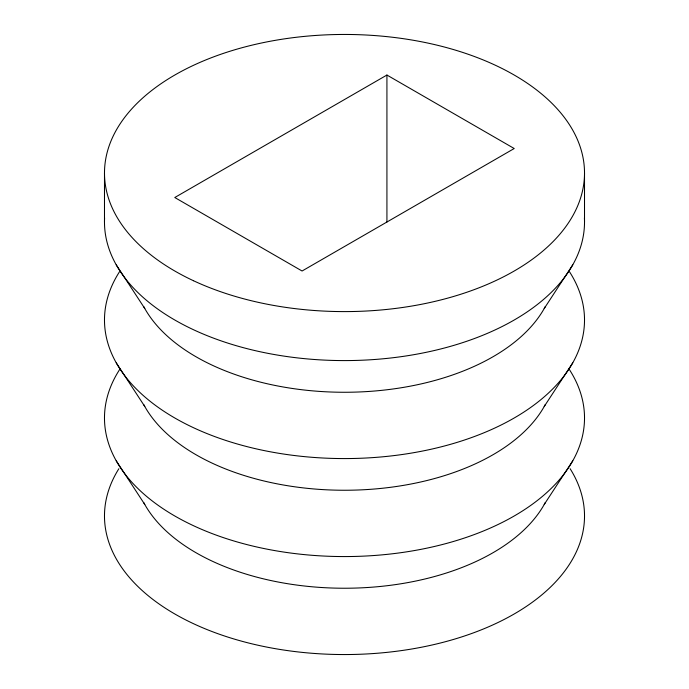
<?xml version="1.0" encoding="UTF-8"?>
<svg xmlns="http://www.w3.org/2000/svg" width="689" height="689" viewBox="0 0 689 689"><rect width="100%" height="100%" fill="white"/><g stroke="black" fill="none" stroke-linecap="round" stroke-linejoin="round"><path stroke-width="1.03" d="M544.232 308.483L572.766 264.834M544.232 406.467L572.766 362.827M544.232 504.451L572.766 460.812M386.925 75.041L174.782 197.519L302.075 271.01L514.218 148.523L386.925 75.041L386.925 222.022M116.234 264.834L144.768 308.483M116.234 362.827L144.768 406.467M116.234 460.812L144.768 504.451M584.513 173.025L584.513 222.013M104.487 173.025L104.487 222.013M570.113 468.692A240.013 138.575 0 0 1 344.5 654.55A240.013 138.575 0 0 1 118.887 468.692M584.41 217.879A240.013 138.575 0 0 1 344.5 360.588A240.013 138.575 0 0 1 104.59 217.879M545.283 306.571A210.016 121.247 0 0 1 344.5 392.265A210.016 121.247 0 0 1 143.717 306.571M545.283 502.548A210.016 121.247 0 0 1 344.5 588.234A210.016 121.247 0 0 1 143.717 502.548M568.968 368.925A240.013 138.575 0 0 1 344.5 556.566A240.013 138.575 0 0 1 120.032 368.925M545.283 404.555A210.016 121.247 0 0 1 344.5 490.249A210.016 121.247 0 0 1 143.717 404.555M569.545 271.828A240.013 138.575 0 0 1 344.5 458.573A240.013 138.575 0 0 1 119.455 271.828M193.454 280.716A240.013 138.575 0 0 0 581.559 194.703A240.013 138.575 0 0 0 258.487 43.657A240.013 138.575 0 0 0 193.454 280.716"/></g></svg>
